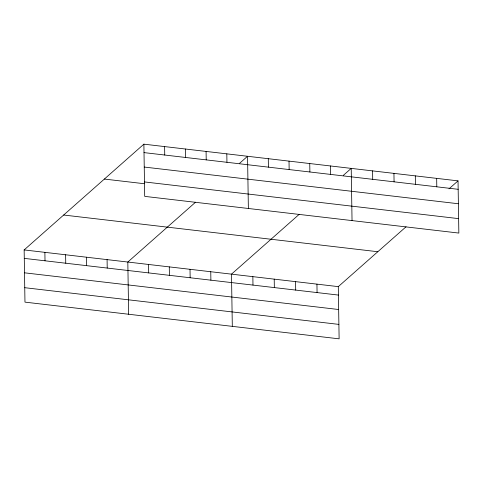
<?xml version="1.0" encoding="UTF-8"?>
<svg xmlns="http://www.w3.org/2000/svg" width="483" height="483" viewBox="0 0 483 483"><rect width="100%" height="100%" fill="white"/><g stroke="black" fill="none" stroke-linecap="round" stroke-linejoin="round"><path stroke-width="0.72" d="M406.034 226.793L338.299 286.63L339.12 338.837L24.971 302.135L24.15 249.928L143.88 144.163L458.029 180.865L458.85 233.072L144.701 196.37L143.88 144.163M195.555 202.202L127.82 262.04L128.641 314.246M239.646 163.254L247.55 156.275L248.371 208.481M299.225 214.313L231.49 274.151L232.311 326.357M343.316 175.365L351.219 168.386L352.041 220.598M448.997 188.841L458.029 180.865M144.012 152.61L458.162 189.312M144.242 167.052L458.391 203.754M144.477 181.928L458.621 218.63M104.37 179.066L144.357 183.733M63.659 215.026L377.809 251.728M24.15 249.928L338.299 286.63M24.283 258.375L338.432 295.077M24.512 272.817L338.655 309.518M24.742 287.693L338.891 324.395M436.668 178.366L436.801 186.812M415.308 175.872L415.44 184.319M393.941 173.379L394.074 181.825M372.58 170.879L372.713 179.326M330.487 165.965L330.62 174.411M316.939 284.131L317.071 292.577M309.754 163.538L309.887 171.984M295.572 281.637L295.705 290.084M289.015 161.117L289.148 169.563M274.211 279.144L274.344 287.59M268.282 158.696L268.415 167.142M252.851 276.644L252.983 285.091M226.817 153.854L226.95 162.3M210.757 271.73L210.89 280.176M206.084 151.427L206.217 159.873M190.018 269.303L190.151 277.749M185.351 149.006L185.484 157.452M169.285 266.882L169.418 275.328M164.612 146.584L164.745 155.031M148.553 264.461L148.686 272.907M107.087 259.613L107.22 268.065M86.354 257.191L86.481 265.638M65.616 254.77L65.748 263.217M44.883 252.349L45.016 260.796"/></g></svg>
